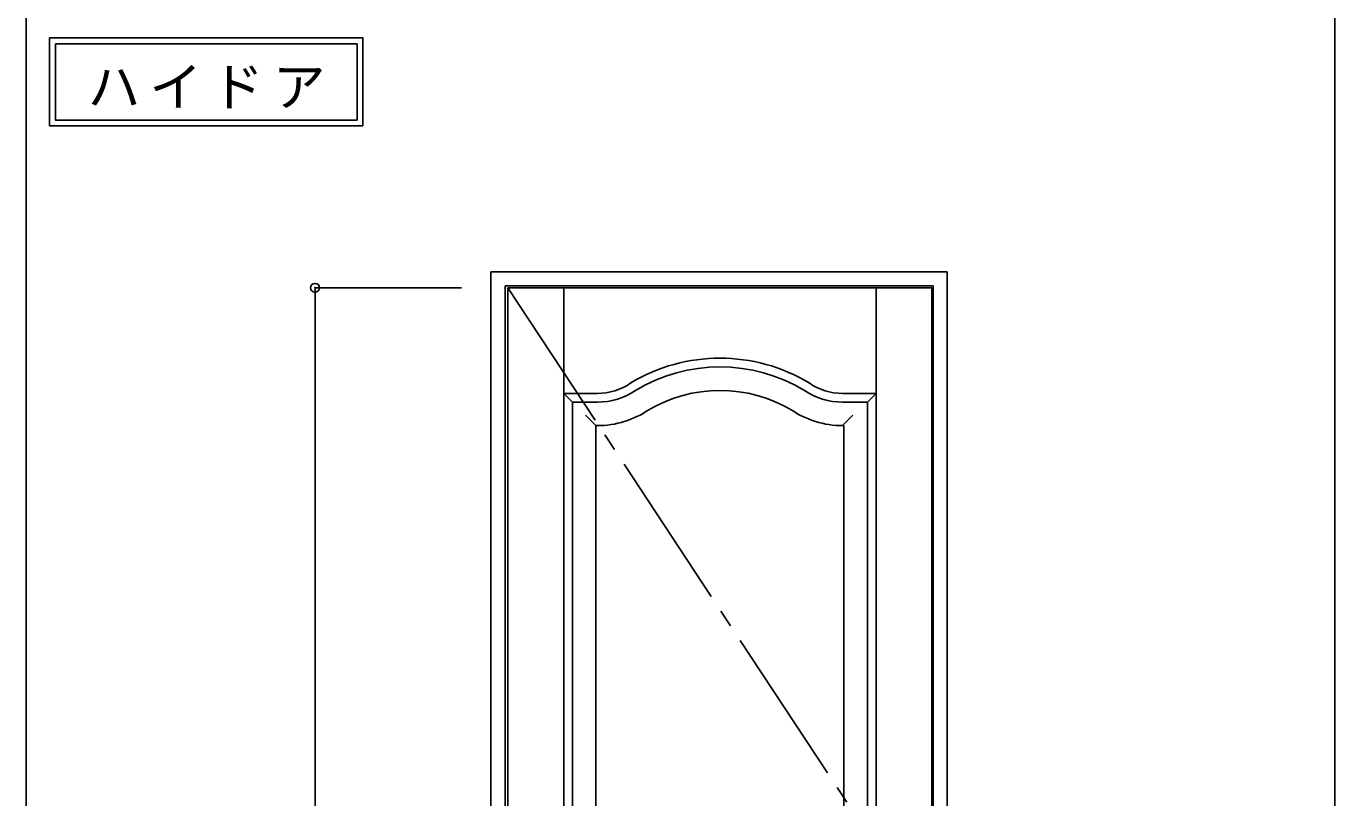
# Model space of a CAD drawing. Units: millimetres, scale not verified. Extents: x -6000 to 5700, y -4307 to 4175.
# Drawn here: x -3258 to -1027, y -1351 to -36 of the extents above; entities that cross this region are included whole.
import ezdxf

# ---------------------------------------------------------------- set-up
doc = ezdxf.new("R2010")
doc.units = ezdxf.units.MM
doc.header["$LTSCALE"] = 30
doc.header["$PDMODE"] = 32
doc.header["$PDSIZE"] = 15
doc.linetypes.add('CHAIN2', pattern=[12, 9, -1, 1, -1])
for name, color, linetype in [('0-2_扉', 7, 'Continuous'), ('0-4_枠', 3, 'Continuous'), ('0-7', 7, 'CHAIN2'), ('0-A_文字', 7, 'Continuous'), ('0-B_寸法', 7, 'Continuous'), ('F-1_枠', 6, 'Continuous')]:
    doc.layers.add(name, color=color, linetype=linetype)
doc.styles.add('ＭＳ ゴシック', font='')
doc.styles.get('ＭＳ ゴシック').set_extended_font_data('MS Gothic')

msp = doc.modelspace()

# ---------------------------------------------------------------- linework, layer by layer
at = {"layer": '0-2_扉'}
for p, q in [((-2436.8, -481.25), (-1713.8, -481.25)), ((-2436.8, -2676.25), (-2436.8, -481.25)), ((-2341.8, -1714.27), (-2341.8, -481.25)), ((-1808.8, -2476.25), (-1808.8, -481.25)), ((-1713.8, -2676.25), (-1713.8, -481.25)), ((-2326.8, -676.25), (-2341.8, -661.25)), ((-2341.8, -661.25), (-2284.3, -661.25)), ((-1808.8, -661.25), (-1866.3, -661.25)), ((-1823.8, -676.25), (-1808.8, -661.25)), ((-2326.8, -676.25), (-2284.3, -676.25)), ((-2326.8, -1707.73), (-2326.8, -676.25)), ((-1823.8, -676.25), (-1866.3, -676.25)), ((-1823.8, -1861.25), (-1823.8, -676.25)), ((-2304.48, -698.57), (-2286.8, -716.25)), ((-1848.62, -698.57), (-1866.3, -716.25)), ((-2286.8, -716.25), (-2284.3, -716.25)), ((-2286.8, -1698.89), (-2286.8, -716.25)), ((-1863.8, -716.25), (-1866.3, -716.25)), ((-1863.8, -716.25), (-1863.8, -1821.25)), ((-2326.61, -799.25), (-2326.8, -799.25)), ((-2326.61, -799.25), (-2326.8, -799.25))]:
    msp.add_line(p, q, dxfattribs=at)
for centre, radius, start, end in [((-2075.3, -896.25), 295, 58.96133, 121.03607), ((-2075.3, -896.25), 280, 59.05447, 120.94269), ((-2284.3, -561.25), 100, 270, 304.68269), ((-1866.3, -561.25), 100, 235.32419, 270), ((-2284.3, -561.25), 115, 270, 304.43433), ((-2075.3, -896.25), 240, 59.05447, 120.94269), ((-1866.3, -561.25), 115, 235.57191, 269.99998), ((-2284.3, -561.25), 155, 270, 304.43433), ((-1866.3, -561.25), 155, 235.57191, 269.99998)]:
    msp.add_arc(centre, radius, start, end, dxfattribs=at)
at = {"layer": '0-4_枠'}
for p, q in [((-2465.8, -454.25), (-1687.8, -454.25)), ((-2465.8, -2701.25), (-2465.8, -454.25)), ((-1687.8, -2701.25), (-1687.8, -454.25)), ((-2441.8, -478.25), (-1711.8, -478.25)), ((-2441.8, -2701.25), (-2441.8, -478.25)), ((-1711.8, -2701.25), (-1711.8, -478.25))]:
    msp.add_line(p, q, dxfattribs=at)
at = {"layer": '0-7'}
msp.add_line((-2436.8, -481.25), (-1713.8, -1578.75), dxfattribs=at)
at = {"layer": '0-A_文字'}
for p, q in [((-3218.4, -55.5), (-3218.4, -205.5)), ((-3208.4, -65.5), (-2694.07, -65.5)), ((-2694.07, -65.5), (-2694.07, -195.5)), ((-3218.4, -205.5), (-2684.07, -205.5))]:
    msp.add_line(p, q, dxfattribs=at)
for points in [[(-3218.4, -55.5), (-2684.07, -55.5), (-2684.07, -205.5)], [(-3208.4, -65.5), (-3208.4, -195.5), (-2694.07, -195.5)]]:
    msp.add_lwpolyline(points, dxfattribs=at)
at = {"layer": '0-B_寸法', "color": 4}
for q in [(-2515.8, -481.25), (-2765.8, -2676.25)]:
    msp.add_line((-2765.8, -481.25), q, dxfattribs=at)
at = {"layer": '0-B_寸法'}
msp.add_point((-2765.8, -481.25), dxfattribs=at)
at = {"layer": 'F-1_枠'}
for p, q in [((-3258.4, 4175), (-3258.4, -3790)), ((-1026.8, 4175), (-1026.8, -3790))]:
    msp.add_line(p, q, dxfattribs=at)

# ---------------------------------------------------------------- texts
at = {"layer": '0-A_文字', "insert": (-3153.74, -175.5), "char_height": 65.98, "attachment_point": 7, "style": 'ＭＳ ゴシック'}
msp.add_mtext('\\T1.17;ハイドア', dxfattribs=at)

doc.saveas('drawing.dxf')
